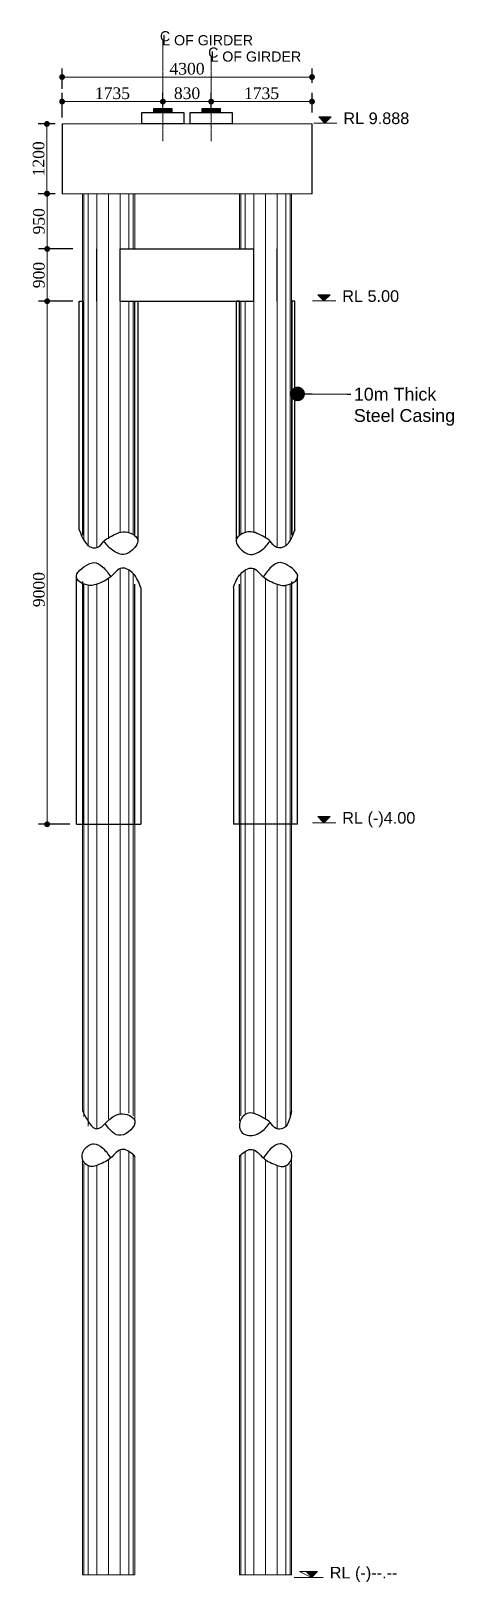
# Model space of a CAD drawing. Header units: millimetres. Extents: x -469201 to 35267, y 67768 to 197746.
# Drawn here: x -426178 to -418902, y 93268 to 119955 of the extents above; entities that cross this region are included whole.
import ezdxf

# ---------------------------------------------------------------- set-up
doc = ezdxf.new("R2010")
doc.units = ezdxf.units.MM
doc.header["$PDMODE"] = 2
doc.linetypes.add('CENTER', pattern=[2, 1.25, -0.25, 0.25, -0.25])
doc.layers.get('Defpoints').update_dxf_attribs({"lineweight": 13})
for name, color, linetype, lineweight in [('Center Line', 34, 'Continuous', 15), ('dim', 4, 'Continuous', 25), ('Dimision', 4, 'Continuous', 9), ('hatch', 65, 'Continuous', 9), ('Pile', 11, 'Continuous', 15), ('Pire Line', 11, 'Continuous', 25), ('Steel Casing', 70, 'Continuous', 30), ('Text', 7, 'Continuous', 15)]:
    doc.layers.add(name, color=color, linetype=linetype, lineweight=lineweight)
doc.styles.add('ROMANS', font='arial.ttf', dxfattribs={"height": 200})
doc.styles.get("Standard").update_dxf_attribs({"font": 'times.ttf'})
doc.dimstyles.new('ISO-25', dxfattribs={"dimtxt": 175, "dimasz": 100, "dimexe": 65, "dimexo": 115.625, "dimgap": 40, "dimtad": 1, "dimtoh": 1, "dimdec": 0, "dimtxsty": 'Standard', "dimblk": 'DOT', "dimcen": 300, "dimclrd": 256, "dimclre": 256, "dimclrt": 256, "dimadec": 0, "dimazin": 0, "dimtfac": 1, "dimtdec": 0, "dimtix": 1, "dimtmove": 0, "dimatfit": 3, "dimldrblk": 'DOT', "dimfxl": 75, "dimlwd": -1, "dimarcsym": 0})

# ---------------------------------------------------------------- blocks, each defined once
blk = doc.blocks.new('_Dot')
at = {"color": 0, "linetype": 'ByBlock', "lineweight": -2}
blk.add_line((-0.5, 0), (-1, 0), dxfattribs=at)
at = {"color": 0, "linetype": 'ByBlock', "const_width": 0.5}
blk.add_lwpolyline([(-0.25, 0, 1), (0.25, 0, 1)], format="xyb", close=True, dxfattribs=at)
blk = doc.blocks.new('*D52')
at = {"layer": 'Defpoints', "color": 0, "ltscale": 3, "transparency": 16777216}
for p in [(-425905, 118356), (-425644, 118356), (-425644, 117156)]:
    blk.add_point(p, dxfattribs=at)
at = {"layer": 'Dimision', "color": 1, "lineweight": -2, "ltscale": 3, "transparency": 16777216}
for p, q in [((-425760, 118356), (-426055, 118356)), ((-425760, 117156), (-426055, 117156))]:
    blk.add_line(p, q, dxfattribs=at)
at = {"layer": 'Dimision', "ltscale": 3, "transparency": 16777216}
blk.add_line((-425905, 117256), (-425905, 118256), dxfattribs=at)
at = {"layer": 'Dimision', "ltscale": 3, "transparency": 16777216, "xscale": 100, "yscale": 100, "zscale": 100}
for p, rotation in [((-425905, 118356), 90), ((-425905, 117156), 270)]:
    blk.add_blockref('_Dot', p, dxfattribs=dict(at, rotation=rotation))
at = {"layer": 'Dimision', "ltscale": 3, "transparency": 16777216, "insert": (-426047, 117756), "char_height": 200, "attachment_point": 5, "rotation": 90}
blk.add_mtext('1200', dxfattribs=at)
blk = doc.blocks.new('*D53')
at = {"layer": 'Defpoints', "color": 0, "ltscale": 3, "transparency": 16777216}
for p in [(-425344, 116206), (-425900, 115306), (-425344, 115306)]:
    blk.add_point(p, dxfattribs=at)
at = {"layer": 'Dimision', "color": 1, "lineweight": -2, "ltscale": 3, "transparency": 16777216}
for p, q in [((-425460, 116206), (-426050, 116206)), ((-425460, 115306), (-426050, 115306))]:
    blk.add_line(p, q, dxfattribs=at)
at = {"layer": 'Dimision', "ltscale": 3, "transparency": 16777216}
blk.add_line((-425900, 116106), (-425900, 115406), dxfattribs=at)
at = {"layer": 'Dimision', "ltscale": 3, "transparency": 16777216, "xscale": 100, "yscale": 100, "zscale": 100}
for p, rotation in [((-425900, 116206), 90), ((-425900, 115306), 270)]:
    blk.add_blockref('_Dot', p, dxfattribs=dict(at, rotation=rotation))
at = {"layer": 'Dimision', "ltscale": 3, "transparency": 16777216, "insert": (-426042, 115756), "char_height": 200, "attachment_point": 5, "rotation": 90}
blk.add_mtext('900', dxfattribs=at)
blk = doc.blocks.new('*D54')
at = {"layer": 'Defpoints', "color": 0, "ltscale": 3, "transparency": 16777216}
for p in [(-425900, 115306), (-425615, 115306), (-425398, 106306)]:
    blk.add_point(p, dxfattribs=at)
at = {"layer": 'Dimision', "color": 1, "lineweight": -2, "ltscale": 3, "transparency": 16777216}
for p, q in [((-425731, 115306), (-426050, 115306)), ((-425513, 106306), (-426050, 106306))]:
    blk.add_line(p, q, dxfattribs=at)
at = {"layer": 'Dimision', "ltscale": 3, "transparency": 16777216}
blk.add_line((-425900, 106406), (-425900, 115206), dxfattribs=at)
at = {"layer": 'Dimision', "ltscale": 3, "transparency": 16777216, "xscale": 100, "yscale": 100, "zscale": 100}
for p, rotation in [((-425900, 115306), 90), ((-425900, 106306), 270)]:
    blk.add_blockref('_Dot', p, dxfattribs=dict(at, rotation=rotation))
at = {"layer": 'Dimision', "ltscale": 3, "transparency": 16777216, "insert": (-426042, 110344), "char_height": 200, "attachment_point": 5, "rotation": 90}
blk.add_mtext('9000', dxfattribs=at)
blk = doc.blocks.new('*D55')
at = {"layer": 'Defpoints', "color": 0, "ltscale": 3, "transparency": 16777216}
for p in [(-425644, 118741), (-423909, 118542), (-425644, 118350)]:
    blk.add_point(p, dxfattribs=at)
at = {"layer": 'Dimision', "color": 1, "lineweight": -2, "ltscale": 3, "transparency": 16777216}
for p, q in [((-425644, 118465), (-425644, 118891)), ((-423909, 118658), (-423909, 118891))]:
    blk.add_line(p, q, dxfattribs=at)
at = {"layer": 'Dimision', "ltscale": 3, "transparency": 16777216}
blk.add_line((-424009, 118741), (-425544, 118741), dxfattribs=at)
at = {"layer": 'Dimision', "ltscale": 3, "transparency": 16777216, "xscale": 100, "yscale": 100, "zscale": 100, "rotation": 180}
blk.add_blockref('_Dot', (-425644, 118741), dxfattribs=at)
at = {"layer": 'Dimision', "ltscale": 3, "transparency": 16777216, "xscale": 100, "yscale": 100, "zscale": 100}
blk.add_blockref('_Dot', (-423909, 118741), dxfattribs=at)
at = {"layer": 'Dimision', "ltscale": 3, "transparency": 16777216, "insert": (-424777, 118883), "char_height": 200, "attachment_point": 5}
blk.add_mtext('1735', dxfattribs=at)
blk = doc.blocks.new('*D56')
at = {"layer": 'Defpoints', "color": 0, "ltscale": 3, "transparency": 16777216}
for p in [(-425644, 119163), (-425644, 118847), (-421344, 118945)]:
    blk.add_point(p, dxfattribs=at)
at = {"layer": 'Dimision', "color": 1, "lineweight": -2, "ltscale": 3, "transparency": 16777216}
for p, q in [((-425644, 118963), (-425644, 119313)), ((-421344, 119061), (-421344, 119313))]:
    blk.add_line(p, q, dxfattribs=at)
at = {"layer": 'Dimision', "ltscale": 3, "transparency": 16777216}
blk.add_line((-421444, 119163), (-425544, 119163), dxfattribs=at)
at = {"layer": 'Dimision', "ltscale": 3, "transparency": 16777216, "xscale": 100, "yscale": 100, "zscale": 100, "rotation": 180}
blk.add_blockref('_Dot', (-425644, 119163), dxfattribs=at)
at = {"layer": 'Dimision', "ltscale": 3, "transparency": 16777216, "xscale": 100, "yscale": 100, "zscale": 100}
blk.add_blockref('_Dot', (-421344, 119163), dxfattribs=at)
at = {"layer": 'Dimision', "ltscale": 3, "transparency": 16777216, "insert": (-423494, 119305), "char_height": 200, "attachment_point": 5}
blk.add_mtext('4300', dxfattribs=at)
blk = doc.blocks.new('*D57')
at = {"layer": 'Defpoints', "color": 0, "ltscale": 3, "transparency": 16777216}
for p in [(-421344, 118741), (-423079, 118452), (-421344, 118435)]:
    blk.add_point(p, dxfattribs=at)
at = {"layer": 'Dimision', "color": 1, "lineweight": -2, "ltscale": 3, "transparency": 16777216}
for p, q in [((-423079, 118567), (-423079, 118891)), ((-421344, 118551), (-421344, 118891))]:
    blk.add_line(p, q, dxfattribs=at)
at = {"layer": 'Dimision', "ltscale": 3, "transparency": 16777216}
blk.add_line((-422979, 118741), (-421444, 118741), dxfattribs=at)
at = {"layer": 'Dimision', "ltscale": 3, "transparency": 16777216, "xscale": 100, "yscale": 100, "zscale": 100, "rotation": 180}
blk.add_blockref('_Dot', (-423079, 118741), dxfattribs=at)
at = {"layer": 'Dimision', "ltscale": 3, "transparency": 16777216, "xscale": 100, "yscale": 100, "zscale": 100}
blk.add_blockref('_Dot', (-421344, 118741), dxfattribs=at)
at = {"layer": 'Dimision', "ltscale": 3, "transparency": 16777216, "insert": (-422212, 118883), "char_height": 200, "attachment_point": 5}
blk.add_mtext('1735', dxfattribs=at)
blk = doc.blocks.new('*D58')
at = {"layer": 'Defpoints', "color": 0, "ltscale": 3, "transparency": 16777216}
for p in [(-423909, 118741), (-423909, 118630), (-423079, 118536)]:
    blk.add_point(p, dxfattribs=at)
at = {"layer": 'Dimision', "color": 1, "lineweight": -2, "ltscale": 3, "transparency": 16777216}
for p, q in [((-423909, 118745), (-423909, 118891)), ((-423079, 118651), (-423079, 118891))]:
    blk.add_line(p, q, dxfattribs=at)
at = {"layer": 'Dimision', "ltscale": 3, "transparency": 16777216}
blk.add_line((-423179, 118741), (-423809, 118741), dxfattribs=at)
at = {"layer": 'Dimision', "ltscale": 3, "transparency": 16777216, "xscale": 100, "yscale": 100, "zscale": 100, "rotation": 180}
blk.add_blockref('_Dot', (-423909, 118741), dxfattribs=at)
at = {"layer": 'Dimision', "ltscale": 3, "transparency": 16777216, "xscale": 100, "yscale": 100, "zscale": 100}
blk.add_blockref('_Dot', (-423079, 118741), dxfattribs=at)
at = {"layer": 'Dimision', "ltscale": 3, "transparency": 16777216, "insert": (-423494, 118883), "char_height": 200, "attachment_point": 5}
blk.add_mtext('830', dxfattribs=at)
blk = doc.blocks.new('*D59')
at = {"layer": 'Defpoints', "color": 0, "ltscale": 0.25, "transparency": 16777216}
for p in [(-425900, 117156), (-425644, 117156), (-425344, 116206)]:
    blk.add_point(p, dxfattribs=at)
at = {"layer": 'Dimision', "color": 1, "lineweight": -2, "ltscale": 0.25, "transparency": 16777216}
for p, q in [((-425760, 117156), (-426050, 117156)), ((-425460, 116206), (-426050, 116206))]:
    blk.add_line(p, q, dxfattribs=at)
at = {"layer": 'Dimision', "ltscale": 0.25, "transparency": 16777216}
blk.add_line((-425900, 116306), (-425900, 117056), dxfattribs=at)
at = {"layer": 'Dimision', "ltscale": 0.25, "transparency": 16777216, "xscale": 100, "yscale": 100, "zscale": 100}
for p, rotation in [((-425900, 117156), 90), ((-425900, 116206), 270)]:
    blk.add_blockref('_Dot', p, dxfattribs=dict(at, rotation=rotation))
at = {"layer": 'Dimision', "ltscale": 0.25, "transparency": 16777216, "insert": (-426042, 116681), "char_height": 200, "attachment_point": 5, "rotation": 90}
blk.add_mtext('950', dxfattribs=at)

msp = doc.modelspace()

# ---------------------------------------------------------------- hatches: boundary and pattern name
at = {"layer": 'Dimision', "ltscale": 5}
for points in [[(-421226.8, 118476.6), (-421014.7, 118476.6), (-421120.7, 118370.5)], [(-421246.4, 115417.4), (-421034.3, 115417.4), (-421140.3, 115311.3)], [(-421246.4, 106439.2), (-421034.3, 106439.2), (-421140.3, 106333.1)], [(-421461.4, 93451.3), (-421249.3, 93451.3), (-421355.3, 93345.3)]]:
    msp.add_hatch(color=256, dxfattribs=at).paths.add_polyline_path(points)
at = {"layer": 'Pire Line', "ltscale": 3}
h = msp.add_hatch(color=256, dxfattribs=at)
h.paths.add_polyline_path([(-423749.2, 118618.6), (-423916.3, 118618.6), (-423916.3, 118553.6), (-423749.2, 118553.6)])
h.paths.add_polyline_path([(-423916.3, 118618.6), (-424069.2, 118618.6), (-424069.2, 118553.6), (-423916.3, 118553.6)])
h = msp.add_hatch(color=256, dxfattribs=at)
h.paths.add_polyline_path([(-422919.7, 118618.6), (-423086.8, 118618.6), (-423086.8, 118553.6), (-422919.7, 118553.6)])
h.paths.add_polyline_path([(-423086.8, 118618.6), (-423239.7, 118618.6), (-423239.7, 118553.6), (-423086.8, 118553.6)])

# ---------------------------------------------------------------- linework, layer by layer
at = {"layer": 'Center Line', "linetype": 'CENTER'}
for p, q in [((-423909.2, 118061.9), (-423909.2, 119785.4)), ((-423079.7, 118061.9), (-423079.7, 119504.5))]:
    msp.add_line(p, q, dxfattribs=at)
at = {"layer": 'dim', "ltscale": 30}
for points in [[(-425347.6, 111375.1), (-425115.8, 111065.3), (-425026, 111072.7), (-424924.8, 111178.7), (-424827.4, 111244.6), (-424553.2, 111336.3), (-424340.9, 111199), (-424464.9, 111000.3), (-424558.4, 110952.6), (-424777.5, 111021.2), (-424924.8, 111178.7)], [(-421640.8, 111375.1), (-421872.6, 111065.3), (-421962.5, 111072.7), (-422063.7, 111178.7), (-422161, 111244.6), (-422435.2, 111336.3), (-422647.6, 111199), (-422523.6, 111000.3), (-422430, 110952.6), (-422210.9, 111021.2), (-422063.7, 111178.7)], [(-424290.9, 110372.7), (-424417.8, 110617.5), (-424615.4, 110714.1), (-424807.7, 110566), (-425043.2, 110438.8), (-425133.9, 110416.7), (-425397.5, 110549.6), (-425191.1, 110780.5), (-425095.3, 110809), (-424945.6, 110735.2), (-424807.7, 110566)], [(-422697.6, 110372.7), (-422570.7, 110617.5), (-422373, 110714.1), (-422180.8, 110566), (-421945.2, 110438.8), (-421854.5, 110416.7), (-421590.9, 110549.6), (-421797.3, 110780.5), (-421893.2, 110809), (-422042.9, 110735.2), (-422180.8, 110566)], [(-425293.4, 101373.3), (-425044.2, 101064.3), (-424644.2, 101321.7), (-424394.2, 101201.4), (-424630.9, 100954), (-424903.8, 101154.9)], [(-421695, 101373.3), (-421872.6, 101063.5), (-421962.5, 101070.9), (-422063.7, 101176.9), (-422161.1, 101242.8), (-422435.3, 101334.5), (-422580.8, 101201.4), (-422544.7, 100998.5), (-422430, 100950.7), (-422211, 101019.4), (-422063.7, 101176.9)], [(-424394.2, 100592.3), (-424417.7, 100615.6), (-424615.4, 100712.2), (-424807.6, 100564.1), (-425043.2, 100437), (-425133.9, 100414.9), (-425294.2, 100547.8), (-425191.1, 100778.6), (-425095.2, 100807.2), (-424945.5, 100733.3), (-424807.6, 100564.1)], [(-422594.2, 100592.3), (-422570.7, 100615.6), (-422373, 100712.2), (-422180.8, 100564.1), (-421945.2, 100437), (-421854.6, 100414.9), (-421694.2, 100547.8), (-421797.4, 100778.6), (-421893.2, 100807.2), (-422042.9, 100733.3), (-422180.8, 100564.1)]]:
    msp.add_spline(points, degree=3, dxfattribs=at)
at = {"layer": 'Dimision', "ltscale": 5}
for p, q in [((-420917.5, 118370.5), (-421314.4, 118370.5)), ((-420937.1, 115311.3), (-421334, 115311.3)), ((-420937.1, 106333.1), (-421334, 106333.1)), ((-421152.1, 93345.3), (-421649, 93345.3))]:
    msp.add_line(p, q, dxfattribs=at)
for points in [[(-421226.8, 118476.6), (-421014.7, 118476.6), (-421120.7, 118370.5)], [(-421246.4, 115417.4), (-421034.3, 115417.4), (-421140.3, 115311.3)], [(-421246.4, 106439.2), (-421034.3, 106439.2), (-421140.3, 106333.1)], [(-421561.4, 93451.3), (-421249.3, 93451.3), (-421355.3, 93345.3)]]:
    msp.add_lwpolyline(points, close=True, dxfattribs=at)
at = {"layer": 'hatch', "ltscale": 3}
for p, q in [((-425269.2, 111191.3), (-425269.2, 117155.6)), ((-425194.2, 116205.6), (-425194.2, 117155.6)), ((-425194.2, 111105.1), (-425194.2, 117155.6)), ((-425044.2, 111063.1), (-425044.2, 117155.6)), ((-424844.2, 111235.3), (-424844.2, 117155.6)), ((-424844.2, 111235.3), (-424844.2, 117155.6)), ((-424844.2, 111235.3), (-424844.2, 117155.6)), ((-424844.2, 111235.3), (-424844.2, 117155.6)), ((-424644.2, 111322.5), (-424644.2, 117155.6)), ((-424494.2, 116205.6), (-424494.2, 117155.6)), ((-424419.2, 116205.6), (-424419.2, 117155.6)), ((-424394.2, 116205.6), (-424394.2, 117155.6)), ((-422594.2, 116205.6), (-422594.2, 117155.6)), ((-422569.2, 116205.6), (-422569.2, 117155.6)), ((-422494.2, 116205.6), (-422494.2, 117155.6)), ((-422344.2, 111322.5), (-422344.2, 117155.6)), ((-422144.2, 111235.3), (-422144.2, 117155.6)), ((-422144.2, 111235.3), (-422144.2, 117155.6)), ((-422144.2, 111235.3), (-422144.2, 117155.6)), ((-422144.2, 111235.3), (-422144.2, 117155.6)), ((-421944.2, 111063.1), (-421944.2, 117155.6)), ((-421794.2, 116205.6), (-421794.2, 117155.6)), ((-421794.2, 111105.1), (-421794.2, 117155.6)), ((-421719.2, 111191.3), (-421719.2, 117155.6)), ((-425194.2, 111100.6), (-425194.2, 115305.6)), ((-424494.2, 111337), (-424494.2, 115305.6)), ((-424419.2, 111308), (-424419.2, 115305.6)), ((-424394.2, 111326.5), (-424394.2, 115305.6)), ((-422594.2, 111326.5), (-422594.2, 115305.6)), ((-422569.2, 111308), (-422569.2, 115305.6)), ((-422494.2, 111337), (-422494.2, 115305.6)), ((-421794.2, 111100.6), (-421794.2, 115305.6)), ((-424844.2, 101233.4), (-424844.2, 110535.8)), ((-424844.2, 101233.4), (-424844.2, 110535.8)), ((-424844.2, 101233.4), (-424844.2, 110535.8)), ((-424844.2, 101233.4), (-424844.2, 110535.8)), ((-424644.2, 101321.7), (-424644.2, 110706.4)), ((-424494.2, 101333.3), (-424494.2, 110675.5)), ((-424419.2, 101286.4), (-424419.2, 110619)), ((-422569.2, 101286.4), (-422569.2, 110619)), ((-422494.2, 101333.3), (-422494.2, 110675.5)), ((-422344.2, 101321.7), (-422344.2, 110706.4)), ((-422144.2, 101233.4), (-422144.2, 110535.8)), ((-422144.2, 101233.4), (-422144.2, 110535.8)), ((-422144.2, 101233.4), (-422144.2, 110535.8)), ((-422144.2, 101233.4), (-422144.2, 110535.8)), ((-425269.2, 101271.1), (-425269.2, 110446.3)), ((-425194.2, 101112), (-425194.2, 110425.5)), ((-425194.2, 101109.4), (-425194.2, 110414.9)), ((-425044.2, 101061.2), (-425044.2, 110438.5)), ((-421944.2, 101061.2), (-421944.2, 110438.5)), ((-421794.2, 101112), (-421794.2, 110425.5)), ((-421794.2, 101109.4), (-421794.2, 110414.9)), ((-421719.2, 101271.1), (-421719.2, 110446.3)), ((-424644.2, 93390.5), (-424644.2, 100704.4)), ((-424494.2, 93390.5), (-424494.2, 100675.9)), ((-424419.2, 93390.5), (-424419.2, 100617)), ((-422569.2, 93390.5), (-422569.2, 100617)), ((-422494.2, 93390.5), (-422494.2, 100675.9)), ((-422344.2, 93390.5), (-422344.2, 100704.4)), ((-425269.2, 93390.5), (-425269.2, 100462)), ((-425194.2, 93390.5), (-425194.2, 100428.6)), ((-425194.2, 93390.5), (-425194.2, 100411.7)), ((-425044.2, 93390.5), (-425044.2, 100436.7)), ((-424844.2, 93390.5), (-424844.2, 100534.1)), ((-424844.2, 93390.5), (-424844.2, 100534.1)), ((-424844.2, 93390.5), (-424844.2, 100534.1)), ((-424844.2, 93390.5), (-424844.2, 100534.1)), ((-422144.2, 93390.5), (-422144.2, 100534.1)), ((-422144.2, 93390.5), (-422144.2, 100534.1)), ((-422144.2, 93390.5), (-422144.2, 100534.1)), ((-422144.2, 93390.5), (-422144.2, 100534.1)), ((-421944.2, 93390.5), (-421944.2, 100436.7)), ((-421794.2, 93390.5), (-421794.2, 100428.6)), ((-421794.2, 93390.5), (-421794.2, 100411.7)), ((-421719.2, 93390.5), (-421719.2, 100462))]:
    msp.add_line(p, q, dxfattribs=at)
at = {"layer": 'Pile', "ltscale": 3}
for p, q in [((-421344.2, 118355.6), (-425644.2, 118355.6)), ((-421344.2, 117155.6), (-425644.2, 117155.6)), ((-424394.2, 117155.6), (-424394.2, 116205.6)), ((-422594.2, 117155.6), (-422594.2, 116205.6)), ((-424394.2, 115305.6), (-424394.2, 111273.8)), ((-422594.2, 115305.6), (-422594.2, 111273.8)), ((-425293.8, 110482.7), (-425293.4, 101373.3)), ((-424394.2, 110437.9), (-424394.2, 101201.4)), ((-422594.2, 110437.9), (-422594.2, 101201.4)), ((-421694.6, 110482.7), (-421695, 101373.3)), ((-425294.2, 100564.3), (-425294.2, 93390.5)), ((-424394.2, 93390.5), (-424394.2, 100592.3)), ((-424394.2, 100375.8), (-424394.2, 93390.5)), ((-422594.2, 93390.5), (-422594.2, 100592.3)), ((-422594.2, 100375.8), (-422594.2, 93390.5)), ((-421694.2, 100564.3), (-421694.2, 93390.5)), ((-424394.2, 93390.5), (-425294.2, 93390.5)), ((-422594.2, 93390.5), (-421694.2, 93390.5))]:
    msp.add_line(p, q, dxfattribs=at)
for points in [[(-425294.2, 117155.6), (-425294.2, 116205.6), (-425293.9, 111280.2)], [(-421694.2, 117155.6), (-421694.3, 116205.6), (-421694.5, 111280.2)]]:
    msp.add_lwpolyline(points, dxfattribs=at)
at = {"layer": 'Pire Line', "ltscale": 3}
for p, q in [((-425644.2, 118355.6), (-425644.2, 117155.6)), ((-421344.2, 117155.6), (-421344.2, 118355.6)), ((-425044.2, 115305.6), (-425044.2, 116205.6)), ((-424644.2, 116205.6), (-422344.2, 116205.6)), ((-424644.2, 115305.6), (-424644.2, 116205.6)), ((-424643.8, 115305.6), (-424643.8, 116205.6)), ((-424643.7, 115305.6), (-424643.7, 116205.6)), ((-422344.7, 115305.6), (-422344.7, 116205.6)), ((-422344.6, 115305.6), (-422344.6, 116205.6)), ((-422344.2, 115305.6), (-422344.2, 116205.6)), ((-422344.2, 115305.6), (-422344.2, 116205.6)), ((-421944.2, 115305.6), (-421944.2, 116205.6)), ((-424644.2, 115305.6), (-422344.2, 115305.6))]:
    msp.add_line(p, q, dxfattribs=at)
for points in [[(-424269.2, 118553.6), (-423549.2, 118553.6), (-423549.2, 118355.6), (-424269.2, 118355.6)], [(-423439.7, 118553.6), (-422719.7, 118553.6), (-422719.7, 118355.6), (-423439.7, 118355.6)]]:
    msp.add_lwpolyline(points, close=True, dxfattribs=at)
at = {"layer": 'Pire Line', "ltscale": 5}
for points in [[(-423749.2, 118618.6), (-424069.2, 118618.6), (-424069.2, 118553.6), (-423749.2, 118553.6)], [(-422919.7, 118618.6), (-423239.7, 118618.6), (-423239.7, 118553.6), (-422919.7, 118553.6)]]:
    msp.add_lwpolyline(points, close=True, dxfattribs=at)
at = {"layer": 'Steel Casing', "linetype": 'Continuous', "ltscale": 0.3}
for p, q in [((-425397.5, 106305.6), (-424290.8, 106305.6)), ((-421590.9, 106305.6), (-422697.6, 106305.6))]:
    msp.add_line(p, q, dxfattribs=at)
for points in [[(-425347.6, 111375.1), (-425347.6, 115305.6), (-425294.3, 115305.6), (-425294.3, 111280.8)], [(-424394.2, 111273.8), (-424394.2, 115305.6), (-424340.9, 115305.6), (-424340.9, 111190)], [(-422594.2, 111273.8), (-422594.2, 115305.6), (-422647.5, 115305.6), (-422647.6, 111190)], [(-421640.8, 111375.1), (-421640.8, 115305.6), (-421694.1, 115305.6), (-421694.1, 111280.8)], [(-425397.5, 106305.6), (-425397.5, 110581.7)], [(-421590.9, 106305.6), (-421590.9, 110581.7)], [(-425294.2, 110483), (-425294.2, 106305.6)], [(-424394.2, 106305.6), (-424394.2, 110437.8)], [(-424290.9, 110372.7), (-424290.8, 106305.6)], [(-422697.6, 110372.7), (-422697.6, 106305.6)], [(-422594.2, 106305.6), (-422594.2, 110437.8)], [(-421694.2, 110483), (-421694.2, 106305.6)]]:
    msp.add_lwpolyline(points, dxfattribs=at)

# ---------------------------------------------------------------- texts
at = {"layer": 'Text', "style": 'ROMANS'}
for s, p in [('RL 9.888', (-420804.2, 118353.8)), ('RL 5.00', (-420823.8, 115294.6)), ('RL (-)4.00', (-420823.8, 106316.4)), ('RL (-)--.--', (-421038.8, 93328.6))]:
    msp.add_text(s, height=200, dxfattribs=at).set_placement(p)
at = {"layer": 'Text', "attachment_point": 1, "style": 'ROMANS'}
for s, insert, char_height, width in [('C', (-423960.6, 119952.7), 175, 8235.459), ('L OF GIRDER', (-423921.1, 119884.3), 175, 8235.459), ('C', (-423131.1, 119671.8), 175, 8235.459), ('L OF GIRDER', (-423091.6, 119603.4), 175, 8235.459), ('10m Thick Steel Casing ', (-420624.4, 113816.3), 220, 1816.52)]:
    msp.add_mtext(s, dxfattribs=dict(at, insert=insert, char_height=char_height, width=width))

# ---------------------------------------------------------------- dimensions: what is measured, and where the dimension line sits
at = {"layer": 'Dimision', "ltscale": 3}
for base, p1, p2, picture, middle in [((-425644.2, 119163.4), (-421344.2, 118945.3), (-425644.2, 118846.9), '*D56', (-423494.2, 119305.1)), ((-423909.2, 118740.9), (-423079.3, 118535.8), (-423909.2, 118629.6), '*D58', (-423494.2, 118882.6)), ((-421344.2, 118740.9), (-423079.2, 118451.6), (-421344.2, 118435.3), '*D57', (-422211.7, 118882.9))]:
    dim = msp.add_linear_dim(base=base, p1=p1, p2=p2, dimstyle='ISO-25', override={"dimtxt": 200, "dimexe": 150, "dimclre": 1}, dxfattribs=at)
    dim.commit()
    dim.dimension.update_dxf_attribs({"geometry": picture, "text_midpoint": middle})
for base, p1, p2, angle, picture, middle in [((-425644.2, 118740.9), (-423909.2, 118542.4), (-425644.2, 118349.8), 180, '*D55', (-424776.7, 118882.9)), ((-425905, 118355.6), (-425644.2, 117155.6), (-425644.2, 118355.6), 90, '*D52', (-426046.8, 117755.6)), ((-425900.2, 115305.6), (-425344.2, 116205.6), (-425344.2, 115305.6), 90, '*D53', (-426042.2, 115755.6))]:
    dim = msp.add_linear_dim(base=base, p1=p1, p2=p2, angle=angle, dimstyle='ISO-25', override={"dimtxt": 200, "dimexe": 150, "dimclre": 1}, dxfattribs=at)
    dim.commit()
    dim.dimension.update_dxf_attribs({"geometry": picture, "text_midpoint": middle})
at = {"layer": 'Dimision', "ltscale": 0.25}
dim = msp.add_linear_dim(base=(-425900.2, 117155.6), p1=(-425344.2, 116205.6), p2=(-425644.2, 117155.6), angle=90, dimstyle='ISO-25', override={"dimtxt": 200, "dimexe": 150, "dimclre": 1, "dimtmove": 1}, dxfattribs=at)
dim.commit()
dim.dimension.update_dxf_attribs({"geometry": '*D59', "text_midpoint": (-426042.2, 116680.6)})
at = {"layer": 'Dimision', "ltscale": 3}
dim = msp.add_linear_dim(base=(-425900.2, 115305.6), p1=(-425397.6, 106305.6), p2=(-425615, 115305.6), angle=90, dimstyle='ISO-25', override={"dimtxt": 200, "dimexe": 150, "dimclre": 1}, dxfattribs=at)
dim.commit()
dim.dimension.update_dxf_attribs({"geometry": '*D54', "text_midpoint": (-425900.2, 110343.9), "dimtype": 160})

# ---------------------------------------------------------------- leaders
at = {"ltscale": 0.25}
msp.add_leader([(-421590.9, 113711.1), (-420739.6, 113709), (-420676, 113709)], dimstyle='ISO-25', override={"dimasz": 250, "dimgap": 40, "dimtad": 0, "dimfxl": 35, "dimfxlon": 1, "dimarcsym": 2}, dxfattribs=at)

doc.saveas('drawing.dxf')
